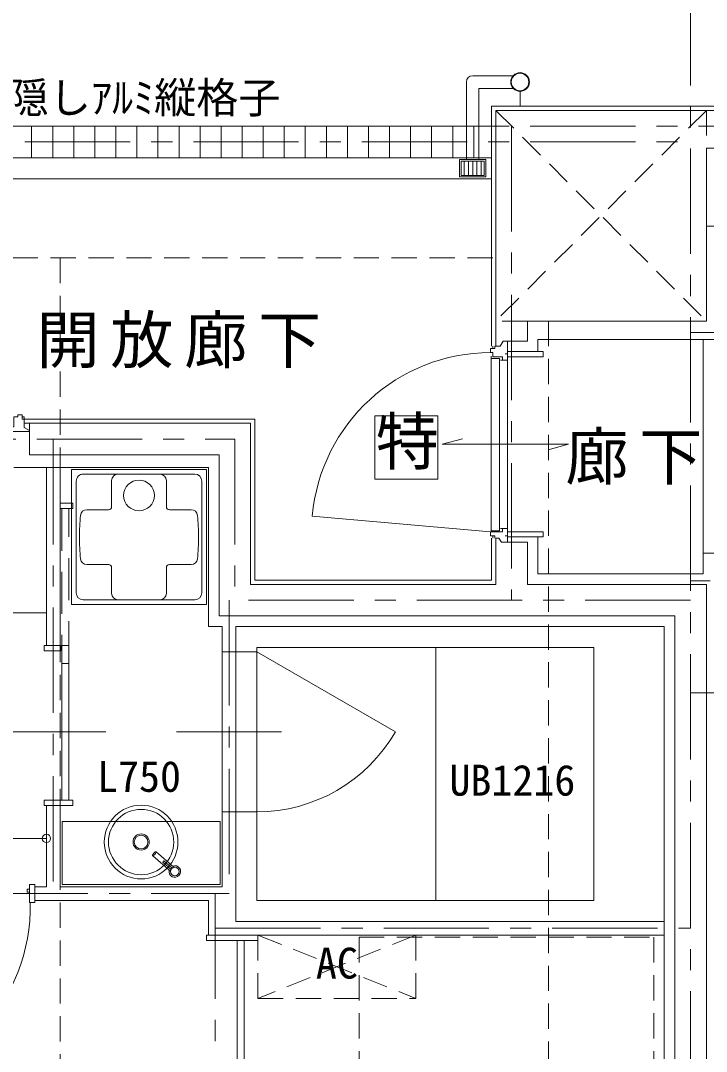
# Model space of a CAD drawing. Units: millimetres at full size; details may follow other scales. Extents: x -443943 to 462275, y -43546 to 79452.
# Drawn here: x 223 to 3481, y 51299 to 56192 of the extents above; entities that cross this region are included whole.
import ezdxf
from ezdxf.enums import TextEntityAlignment as Align

# ---------------------------------------------------------------- set-up
doc = ezdxf.new("R2010")
doc.units = ezdxf.units.MM
doc.header["$LTSCALE"] = 100
doc.header["$PDMODE"] = 32
doc.header["$PDSIZE"] = 40
for name, pattern in [('CHAIN1', [8, 5, -1, 1, -1]), ('DASHED1', [1.8, 1.2, -0.6]), ('DASHED2', [3, 2, -1]), ('DASHED3', [4, 3, -1])]:
    doc.linetypes.add(name, pattern=pattern)
for name, color, linetype, lineweight in [('0-5_文字', 4, 'CHAIN1', 9), ('4-0_仕上', 7, 'Continuous', 15), ('4-1_通り芯', 4, 'Continuous', 9), ('4-2_躯体', 3, 'Continuous', 20), ('4-3_建具', 4, 'Continuous', 9), ('4-4_寸法', 7, 'Continuous', 15), ('4-5_文字', 7, 'Continuous', 15), ('4-A_目地･ﾊｯﾁ', 4, 'Continuous', 9), ('4-B_E-PANL', 1, 'Continuous', 18), ('8-8_強調', 4, 'DASHED3', 9)]:
    doc.layers.add(name, color=color, linetype=linetype, lineweight=lineweight)
doc.styles.add('ＭＳ ゴシック', font='')
doc.styles.get('ＭＳ ゴシック').set_extended_font_data('MS Gothic')

# ---------------------------------------------------------------- blocks, each defined once
blk = doc.blocks.new('洗濯パン640')
at = {"layer": '8-8_強調', "linetype": 'Continuous'}
for p, q in [((-337.5, 320), (302.5, 320)), ((-337.5, -320), (-337.5, 320)), ((-283, 298), (248, 298)), ((302.5, 320), (302.5, -320)), ((-316, -265), (-316, 265)), ((-148, 145), (-148, 247.8)), ((112, 145), (112, 247.8)), ((281, -265), (281, 265)), ((-163, 130), (-285.5, 130)), ((127, 130), (250.5, 130)), ((280.5, -100), (280.5, 100)), ((-163, -130), (-285.5, -130)), ((-148, -145), (-148, -247.8)), ((112, -145), (112, -247.8)), ((127, -130), (250.5, -130)), ((302.5, -320), (-337.5, -320)), ((248, -298), (-283, -298))]:
    blk.add_line(p, q, dxfattribs=at)
blk.add_circle((179.5, 0), 73, dxfattribs=at)
for centre, radius, start, end in [((-283, 265), 33, 90, 180), ((248, 265), 33, 0, 90), ((-118, 247.8), 30, 95.9172, 180), ((-18, -717), 1000, 90, 95.9173), ((-18, -717), 1000, 84.0827, 90), ((82, 247.8), 30, 0, 84.0828), ((-285.5, 100), 30, 90, 180), ((-163, 145), 15, 270, 0), ((127, 145), 15, 180, 270), ((250.5, 100), 30, 0, 90), ((-285.5, -100), 30, 180, 270), ((-163, -145), 15, 0, 90), ((127, -145), 15, 90, 180), ((250.5, -100), 30, 270, 0), ((-283, -265), 33, 180, 270), ((-118, -247.8), 30, 180, 264.0827), ((-18, 717), 1000, 264.0827, 270), ((-18, 717), 1000, 270, 275.9173), ((82, -247.8), 30, 275.9173, 0), ((248, -265), 33, 270, 0)]:
    blk.add_arc(centre, radius, start, end, dxfattribs=at)

msp = doc.modelspace()

# ---------------------------------------------------------------- linework, layer by layer
at = {"layer": '0-5_文字'}
msp.add_line((1240.8, 54205.7), (1240.8, 53440.7), dxfattribs=at)
at = {"layer": '4-0_仕上', "color": 2}
for p, q in [((2370.8, 55930.2), (2563, 55930.2)), ((2340.8, 55900.2), (2340.8, 55531.7)), ((2563, 55870.2), (2400.8, 55870.2)), ((2400.8, 55531.7), (2400.8, 55870.2)), ((2595.8, 55855.7), (2595.8, 55785.7)), ((2308.3, 55531.7), (2433.3, 55531.7)), ((2316.3, 55525.2), (2316.3, 55456.2)), ((2330.8, 55525.2), (2330.8, 55456.2)), ((2350.8, 55525.2), (2350.8, 55456.2)), ((2370.8, 55525.2), (2370.8, 55456.2)), ((2390.8, 55525.2), (2390.8, 55456.2)), ((2410.8, 55525.2), (2410.8, 55456.2)), ((2433.3, 55531.7), (2433.3, 55449.7)), ((2316.3, 55456.2), (2425.3, 55456.2))]:
    msp.add_line(p, q, dxfattribs=at)
at = {"layer": '4-0_仕上'}
for p, q in [((2225.5, 55540.7), (-2674.2, 55540.7)), ((2460.8, 55540.7), (2225.5, 55540.7)), ((2680.8, 54678.2), (3540.8, 54678.2)), ((190.8, 54070.7), (1115.8, 54070.7)), ((345.8, 54070.7), (345.8, 53225.7)), ((410.8, 54070.7), (410.8, 53225.7)), ((1115.8, 54070.7), (1115.8, 53315.7)), ((2460.8, 53735.7), (2460.8, 53535.7)), ((3465.8, 53663.2), (3465.8, 53565.7)), ((3465.8, 53663.2), (3530.8, 53663.2)), ((1115.8, 53315.7), (1180.8, 53315.7)), ((1180.8, 53315.7), (1180.8, 52080.7)), ((1245.8, 53315.7), (1245.8, 51915.7)), ((1245.8, 53315.7), (3280.8, 53315.7)), ((3280.8, 53315.7), (3280.8, 48935.7)), ((345.8, 52465.7), (345.8, 52080.7)), ((410.8, 52465.7), (410.8, 52080.7)), ((290.8, 52080.7), (345.8, 52080.7)), ((410.8, 52080.7), (1180.8, 52080.7)), ((3280.8, 51915.7), (1245.8, 51915.7)), ((3280.8, 51850.7), (1115.8, 51850.7))]:
    msp.add_line(p, q, dxfattribs=at)
at = {"layer": '4-0_仕上', "color": 4, "lineweight": 9}
for p, q in [((2460.8, 55440.7), (-2674.2, 55440.7)), ((3465.8, 53663.2), (3465.8, 54678.2)), ((-664.2, 53380.7), (345.8, 53380.7))]:
    msp.add_line(p, q, dxfattribs=at)
at = {"layer": '4-0_仕上', "linetype": 'DASHED1'}
for p, q in [((3480.8, 55215.7), (12680.8, 55215.7)), ((-2694.2, 55065.7), (2480.8, 55065.7)), ((410.8, 55065.7), (410.8, 48435.7)), ((2730.8, 54765.7), (2730.8, 48885.7))]:
    msp.add_line(p, q, dxfattribs=at)
at = {"layer": '4-0_仕上', "color": 4, "linetype": 'DASHED1', "lineweight": 9}
for p, q in [((1350.8, 51850.7), (1350.8, 51550.7)), ((2100.8, 51850.7), (1350.8, 51550.7)), ((2100.8, 51550.7), (2100.8, 51850.7)), ((1350.8, 51550.7), (2100.8, 51550.7))]:
    msp.add_line(p, q, dxfattribs=at)
at = {"layer": '4-0_仕上'}
for points in [[(2460.8, 54645.7), (2460.8, 55785.7), (13700.8, 55785.7)], [(240.8, 54300.7), (1335.8, 54300.7), (1335.8, 53535.7), (2460.8, 53535.7)], [(2680.8, 53740.7), (2680.8, 53565.7), (3465.8, 53565.7)], [(290.8, 52015.7), (1115.8, 52015.7), (1115.8, 51850.7)]]:
    msp.add_lwpolyline(points, dxfattribs=at)
at = {"layer": '4-0_仕上', "color": 2}
for points in [[(2308.3, 55531.7), (2308.3, 55449.7), (2433.3, 55449.7)], [(2316.3, 55525.2), (2425.3, 55525.2), (2425.3, 55456.2)]]:
    msp.add_lwpolyline(points, dxfattribs=at)
at = {"layer": '4-0_仕上', "color": 4, "linetype": 'DASHED1', "lineweight": 9}
msp.add_lwpolyline([(2100.8, 51850.7), (1350.8, 51850.7), (2100.8, 51550.7)], dxfattribs=at)
at = {"layer": '4-0_仕上', "color": 2}
for radius in [44.5, 41.8]:
    msp.add_circle((2595.8, 55900.2), radius, dxfattribs=at)
msp.add_arc((2370.8, 55900.2), 30, 90, 180, dxfattribs=at)
at = {"layer": '4-1_通り芯', "linetype": 'CHAIN1'}
for p, q in [((3405.8, 59584.4), (3405.8, 44110.7)), ((-18955.9, 55690.7), (21355.8, 55690.7)), ((2555.8, 55690.7), (2555.8, 53440.7)), ((-18955.9, 55615.7), (3405.8, 55615.7)), ((3405.8, 54710.7), (4808.3, 54710.7)), ((-6899.2, 54205.7), (1240.8, 54205.7)), ((378.3, 54205.7), (378.3, 52048.2)), ((3405.8, 53533.2), (3498.3, 53533.2)), ((3405.8, 53440.7), (1213.3, 53440.7)), ((3405.8, 53000.7), (6323.3, 53000.7)), ((-1556.7, 52048.2), (1213.3, 52048.2)), ((1148.3, 52048.2), (1148.3, 47960.7)), ((1148.3, 51883.2), (3405.8, 51883.2))]:
    msp.add_line(p, q, dxfattribs=at)
at = {"layer": '4-2_躯体'}
for p, q in [((2480.8, 55765.7), (13680.8, 55765.7)), ((2480.8, 54645.7), (2480.8, 55765.7)), ((3480.8, 55585.7), (12680.8, 55585.7)), ((2515.8, 54670.7), (2501.4, 54645.7)), ((2515.8, 54670.7), (2630.8, 54670.7)), ((2501.4, 54645.7), (2475.8, 54645.7)), ((240.8, 54260.1), (240.8, 54300.7)), ((240.8, 54280.7), (1315.8, 54280.7)), ((1315.8, 54280.7), (1315.8, 53515.7)), ((265.8, 54245.7), (240.8, 54260.1)), ((265.8, 54245.7), (265.8, 54130.7)), ((265.8, 54130.7), (1165.8, 54130.7)), ((1165.8, 54130.7), (1165.8, 53365.7)), ((2495.8, 53735.7), (2480.8, 53735.7)), ((2480.8, 53735.7), (2480.8, 53515.7)), ((1315.8, 53515.7), (2480.8, 53515.7)), ((3480.8, 53515.7), (3480.8, 48088.3)), ((1165.8, 53365.7), (3330.8, 53365.7)), ((3330.8, 53365.7), (3330.8, 48885.7))]:
    msp.add_line(p, q, dxfattribs=at)
at = {"layer": '4-2_躯体', "linetype": 'DASHED1'}
for p, q in [((3480.8, 55765.7), (2480.8, 54765.7)), ((2480.8, 55765.7), (3480.8, 54765.7)), ((3480.8, 55765.7), (3480.8, 55585.7)), ((2630.8, 54765.7), (2480.8, 54765.7)), ((265.8, 54245.7), (265.8, 54280.7))]:
    msp.add_line(p, q, dxfattribs=at)
at = {"layer": '4-2_躯体'}
for points in [[(3480.8, 55585.7), (3480.8, 54765.7), (2630.8, 54765.7), (2630.8, 54670.7)], [(2495.8, 53735.7), (2507.4, 53715.7), (2630.8, 53715.7)], [(2630.8, 53715.7), (2630.8, 53515.7), (3480.8, 53515.7)]]:
    msp.add_lwpolyline(points, dxfattribs=at)
at = {"layer": '4-3_建具', "color": 7, "lineweight": 15}
for p, q in [((2460.8, 55690.7), (-2694.2, 55690.7)), ((2680.8, 54678.2), (2680.8, 54620.7)), ((2535.8, 54620.7), (2705.8, 54620.7)), ((2705.8, 54595.7), (2705.8, 54620.7)), ((2535.8, 54595.7), (2705.8, 54595.7)), ((240.8, 54310.7), (240.8, 54300.7)), ((470.8, 53900.7), (410.8, 53900.7)), ((470.8, 53875.7), (410.8, 53875.7)), ((470.8, 53875.7), (470.8, 53900.7)), ((2535.8, 53765.7), (2705.8, 53765.7)), ((2535.8, 53740.7), (2705.8, 53740.7)), ((2705.8, 53740.7), (2705.8, 53765.7)), ((335.8, 53225.7), (413.8, 53225.7)), ((335.8, 53200.7), (335.8, 53225.7)), ((413.8, 53200.7), (335.8, 53200.7)), ((413.8, 53225.7), (413.8, 53200.7)), ((419.8, 53225.7), (452.8, 53225.7)), ((419.8, 52490.7), (419.8, 53225.7)), ((452.8, 53225.7), (452.8, 52490.7)), ((335.8, 52490.7), (470.8, 52490.7)), ((335.8, 52465.7), (335.8, 52490.7)), ((335.8, 52465.7), (470.8, 52465.7)), ((470.8, 52490.7), (470.8, 52465.7)), ((1105.8, 51850.7), (1105.8, 51825.7)), ((1105.8, 51850.7), (1240.8, 51850.7)), ((1105.8, 51825.7), (1350.8, 51825.7)), ((1251.8, 50825.7), (1251.8, 51825.7)), ((1284.8, 50825.7), (1284.8, 51825.7)), ((1350.8, 51825.7), (1350.8, 51850.7))]:
    msp.add_line(p, q, dxfattribs=at)
at = {"layer": '4-3_建具'}
for p, q in [((275.8, 55540.7), (275.8, 55690.7)), ((375.8, 55540.7), (375.8, 55690.7)), ((475.8, 55540.7), (475.8, 55690.7)), ((575.8, 55540.7), (575.8, 55690.7)), ((675.8, 55540.7), (675.8, 55690.7)), ((775.8, 55540.7), (775.8, 55690.7)), ((875.8, 55540.7), (875.8, 55690.7)), ((975.8, 55540.7), (975.8, 55690.7)), ((1075.8, 55540.7), (1075.8, 55690.7)), ((1175.8, 55540.7), (1175.8, 55690.7)), ((1275.8, 55540.7), (1275.8, 55690.7)), ((1375.8, 55540.7), (1375.8, 55690.7)), ((1475.8, 55540.7), (1475.8, 55690.7)), ((1575.8, 55540.7), (1575.8, 55690.7)), ((1675.8, 55540.7), (1675.8, 55690.7)), ((1775.8, 55540.7), (1775.8, 55690.7)), ((1875.8, 55540.7), (1875.8, 55690.7)), ((1975.8, 55540.7), (1975.8, 55690.7)), ((2075.8, 55540.7), (2075.8, 55690.7)), ((2175.8, 55540.7), (2175.8, 55690.7)), ((2275.8, 55540.7), (2275.8, 55690.7)), ((2375.8, 55540.7), (2375.8, 55690.7)), ((2535.8, 53715.7), (2535.8, 54670.7)), ((2465.8, 54635.7), (2465.8, 54645.7)), ((2535.8, 54610.7), (2525.8, 54610.7)), ((2458.8, 54598.2), (2458.8, 53769.7)), ((2498.8, 54587.7), (2458.8, 54587.7)), ((2498.8, 53769.7), (2498.8, 54587.7)), ((2502.8, 54580.7), (2535.8, 54580.7)), ((230.8, 54310.7), (240.8, 54310.7)), ((-689.2, 54240.7), (265.8, 54240.7)), ((2225.8, 54180.7), (2322.4, 54206.6)), ((2225.8, 54180.7), (2825.8, 54180.7)), ((2825.8, 54180.7), (2729.2, 54154.8)), ((2455.8, 53765.7), (1609.1, 53839.8)), ((2535.8, 53780.7), (2502.8, 53780.7)), ((2512.8, 53780.7), (2512.8, 53765.7)), ((2512.8, 53765.7), (2455.8, 53765.7)), ((2458.8, 53769.7), (2498.8, 53769.7)), ((2465.8, 53735.7), (2465.8, 53745.7)), ((2535.8, 53745.7), (2525.8, 53745.7)), ((628.3, 52815.7), (128.3, 52815.7))]:
    msp.add_line(p, q, dxfattribs=at)
at = {"layer": '4-3_建具', "color": 3, "lineweight": 20}
msp.add_line((2305.8, 54180.7), (2805.8, 54180.7), dxfattribs=at)
at = {"layer": '4-3_建具', "color": 7, "linetype": 'DASHED2', "lineweight": 15}
for p, q in [((419.8, 53875.7), (419.8, 53140.7)), ((452.8, 53140.7), (452.8, 53875.7)), ((419.8, 53140.7), (452.8, 53140.7))]:
    msp.add_line(p, q, dxfattribs=at)
at = {"layer": '4-3_建具'}
for points in [[(2475.8, 54645.7), (2475.8, 54635.7), (2455.8, 54635.7), (2455.8, 54615.7), (2465.8, 54615.7), (2465.8, 54595.7), (2512.8, 54595.7), (2512.8, 54580.7)], [(240.8, 54300.7), (230.8, 54300.7), (230.8, 54320.7), (210.8, 54320.7), (210.8, 54310.7), (190.8, 54310.7), (190.8, 54263.7), (175.8, 54263.7)], [(2455.8, 53765.7), (2455.8, 53745.7), (2475.8, 53745.7), (2475.8, 53735.7)]]:
    msp.add_lwpolyline(points, dxfattribs=at)
at = {"layer": '4-3_建具', "color": 7, "lineweight": 15}
msp.add_lwpolyline([(265.8, 52054.7), (253.8, 52054.7), (253.8, 52069.7), (265.8, 52069.7)], dxfattribs=at)
msp.add_lwpolyline([(265.8, 52090.7), (265.8, 52005.7), (290.8, 52005.7), (290.8, 52090.7)], close=True, dxfattribs=at)
at = {"layer": '4-3_建具'}
for centre, start, end in [((2455.8, 53765.7), 90, 175), ((-581, 51984.9), 270, 1.2713)]:
    msp.add_arc(centre, 850, start, end, dxfattribs=at)
at = {"layer": '4-4_寸法'}
msp.add_line((-664.2, 52309.9), (345.8, 52309.9), dxfattribs=at)
msp.add_point((345.8, 52309.9), dxfattribs=at)
at = {"layer": '4-A_目地･ﾊｯﾁ', "linetype": 'CHAIN1'}
msp.add_line((1213.3, 53440.7), (1213.3, 52048.2), dxfattribs=at)
at = {"layer": '4-A_目地･ﾊｯﾁ'}
for p, q in [((1180.8, 53195.7), (1345.8, 53195.7)), ((1345.8, 53215.7), (2945.8, 53215.7)), ((1345.8, 53215.7), (1345.8, 52015.7)), ((1345.8, 53195.7), (2004, 52815.7)), ((2195.8, 53215.7), (2195.8, 52015.7)), ((2945.8, 53215.7), (2945.8, 52015.7)), ((963.3, 52815.7), (1463.3, 52815.7)), ((1180.8, 52435.7), (1345.8, 52435.7)), ((935.4, 52153.9), (850.7, 52227.5)), ((867.2, 52246.4), (867.1, 52246.4)), ((867.2, 52246.4), (951.8, 52172.8)), ((938, 52162.9), (898.9, 52196.9)), ((904.1, 52203), (943.3, 52168.9)), ((1345.8, 52015.7), (2945.8, 52015.7))]:
    msp.add_line(p, q, dxfattribs=at)
at = {"layer": '4-A_目地･ﾊｯﾁ', "linetype": 'DASHED1'}
for p, q in [((1830.8, 51840.7), (1830.8, 49840.7)), ((1830.8, 51840.7), (3230.8, 51840.7)), ((3230.8, 51840.7), (3230.8, 49840.7))]:
    msp.add_line(p, q, dxfattribs=at)
at = {"layer": '4-A_目地･ﾊｯﾁ'}
msp.add_lwpolyline([(420.8, 52390.7), (650.9, 52390.7), (940.8, 52390.7), (1170.8, 52390.7), (1170.8, 52090.7), (420.8, 52090.7)], close=True, dxfattribs=at)
msp.add_circle((955.8, 52152.7), 20.5, dxfattribs=at)
for centre, radius, start, end in [((1345.8, 53195.7), 760, 270, 330), ((795.8, 52292.7), 175, 90, 270), ((795.8, 52292.7), 175, 270, 90), ((795.8, 52292.7), 155, 90, 270), ((795.8, 52292.7), 155, 270, 90), ((795.8, 52292.7), 38.5, 0, 180), ((795.8, 52292.7), 32.5, 0, 180), ((795.8, 52292.7), 38.5, 180, 0), ((795.8, 52292.7), 32.5, 180, 0), ((852.7, 52229.3), 2.59, 150.7885, 221.4892), ((884.4, 52215.2), 37.3, 129.0112, 155.739), ((851.6, 52228.9), 1.63, 238.2656, 293.2711), ((839.5, 52252.2), 27.9, 297.1377, 319.3559), ((839.2, 52255.2), 30.2, 315.4432, 338.9824), ((875.1, 52226.2), 22.9, 116.681, 128.2238), ((865.7, 52244.3), 2.53, 52.808, 109.9417), ((864.9, 52245.2), 2.58, 341.2996, 24.3169), ((907.2, 52195), 8.5, 110.9275, 167.0725), ((955.8, 52152.7), 27.5, 166.0357, 111.9643)]:
    msp.add_arc(centre, radius, start, end, dxfattribs=at)
at = {"layer": '4-B_E-PANL'}
for p, q in [((1905.4, 54315.1), (1905.4, 54015.1)), ((2205.4, 54315.1), (1905.4, 54315.1)), ((2205.4, 54015.1), (2205.4, 54315.1)), ((1905.4, 54015.1), (2205.4, 54015.1))]:
    msp.add_line(p, q, dxfattribs=at)

# ---------------------------------------------------------------- block references
at = {"layer": '4-A_目地･ﾊｯﾁ', "xscale": -1, "yscale": -1, "rotation": 270}
msp.add_blockref('洗濯パン640', (785.8, 53758.2), dxfattribs=at)

# ---------------------------------------------------------------- texts
at = {"layer": '4-3_建具', "style": 'ＭＳ ゴシック'}
msp.add_text('目隠しｱﾙﾐ縦格子', height=146.6, dxfattribs=at).set_placement((-42, 55708.6), align=Align.BOTTOM_LEFT)
at = {"layer": '4-5_文字', "color": 4, "style": 'ＭＳ ゴシック'}
msp.add_text('AC', height=146.6, dxfattribs=at).set_placement((1625.8, 51600.7), align=Align.BOTTOM_LEFT)
at = {"layer": '4-5_文字', "char_height": 219.9, "attachment_point": 7, "style": 'ＭＳ ゴシック'}
for s, insert in [('\\T1.17;開放廊下', (298.6, 54541.3)), ('\\T1.17;廊下', (2811, 53987.8))]:
    msp.add_mtext(s, dxfattribs=dict(at, insert=insert))
at = {"layer": '4-A_目地･ﾊｯﾁ', "style": 'ＭＳ ゴシック'}
msp.add_text('L750', height=146.6, dxfattribs=at).set_placement((586.4, 52487), align=Align.BOTTOM_LEFT)
msp.add_text('UB1216', height=146.6, rotation=0.001, dxfattribs=at).set_placement((2260, 52468.9), align=Align.BOTTOM_LEFT)
at = {"layer": '4-B_E-PANL', "style": 'ＭＳ ゴシック'}
msp.add_text('特', height=219.9, dxfattribs=at).set_placement((1910.7, 54018.5), align=Align.BOTTOM_LEFT)

doc.saveas('drawing.dxf')
